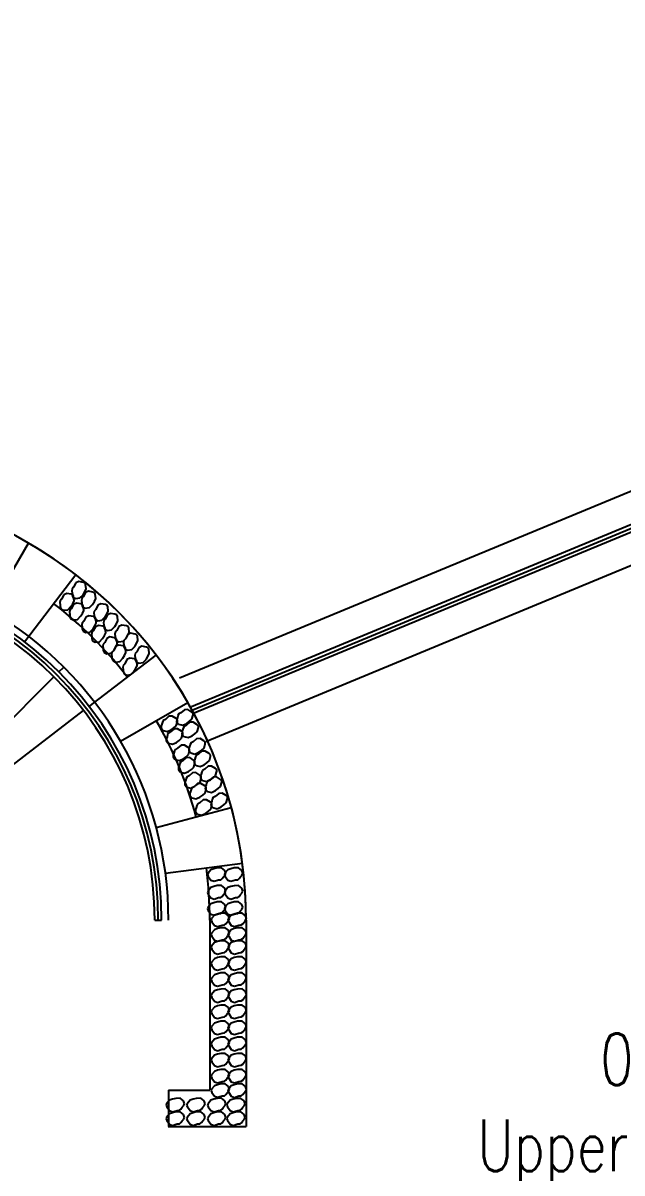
# Model space of a CAD drawing. Extents: x 11182 to 734459, y -1391328 to 152085.
# Drawn here: x 301282 to 305636, y -648600 to -640241 of the extents above; entities that cross this region are included whole.
import ezdxf
from ezdxf.enums import TextEntityAlignment as Align

# ---------------------------------------------------------------- set-up
doc = ezdxf.new("R2010")
doc.units = 0
doc.header["$LTSCALE"] = 500
doc.header["$MEASUREMENT"] = 0
for name, color, linetype in [('0_room_data', 7, 'CONTINUOUS'), ('1_Wall_Exist', 251, 'CONTINUOUS'), ('3_Text', 7, 'CONTINUOUS')]:
    doc.layers.add(name, color=color, linetype=linetype)
doc.styles.add('1_200', font='simplex.shx', dxfattribs={"width": 0.75, "height": 460})

# ---------------------------------------------------------------- blocks, each defined once
blk = doc.blocks.new('room_data')
at = {"layer": '3_Text', "style": '1_200', "width": 0.75}
for tag, p in [('ROOMNUM', (0, 0)), ('ROOMUSE', (0, -575))]:
    blk.add_attdef(tag, text='', height=345, dxfattribs=at).set_placement(p, align=Align.MIDDLE_CENTER)

msp = doc.modelspace()

# ---------------------------------------------------------------- linework, layer by layer
at = {"layer": '1_Wall_Exist'}
for p, q in [((302420.3, -645001.6), (313912.1, -640241.5)), ((302506.4, -645209.4), (313796.8, -640532.8)), ((302516, -645232.5), (313783.8, -640565.2)), ((302525.5, -645255.6), (313770.8, -640597.7)), ((302611.7, -645463.5), (313651.9, -640890.5)), ((301015, -644552.9), (301321.9, -644021.2)), ((301292.3, -644738.2), (301666.1, -644251.1)), ((301639.6, -644354.8), (301637.4, -644367.9)), ((301650.5, -644341.6), (301639.6, -644354.8)), ((301666, -644311.6), (301650.5, -644341.6)), ((301688.4, -644301.3), (301666, -644311.6)), ((301721, -644307.1), (301688.4, -644301.3)), ((301733.2, -644311.5), (301721, -644307.1)), ((301731.6, -644375.6), (301741.5, -644354.5)), ((301737.9, -644322.6), (301733.2, -644311.5)), ((301741.5, -644354.5), (301737.9, -644322.6)), ((301563.1, -644428.2), (301552.2, -644441.3)), ((301578.6, -644398.2), (301563.1, -644428.2)), ((301601, -644387.9), (301578.6, -644398.2)), ((301633.6, -644393.7), (301601, -644387.9)), ((301645.9, -644398.1), (301633.6, -644393.7)), ((301637.4, -644367.9), (301639.8, -644384.5)), ((301639.8, -644384.5), (301640, -644396.8)), ((301640, -644396.8), (301645.6, -644413.8)), ((301645.6, -644413.8), (301665.3, -644423.6)), ((301650.5, -644409.2), (301645.9, -644398.1)), ((301654.1, -644441.1), (301650.5, -644409.2)), ((301665.3, -644423.6), (301696, -644419.5)), ((301696, -644419.5), (301718.6, -644396.7)), ((301709.3, -644425.1), (301707.1, -644438.2)), ((301707.1, -644438.2), (301709.4, -644454.8)), ((301720.2, -644411.9), (301709.3, -644425.1)), ((301718.6, -644396.7), (301731.6, -644375.6)), ((301735.7, -644381.9), (301720.2, -644411.9)), ((301758.1, -644371.6), (301735.7, -644381.9)), ((301790.6, -644377.4), (301758.1, -644371.6)), ((301802.9, -644381.8), (301790.6, -644377.4)), ((301801.3, -644445.9), (301811.2, -644424.8)), ((301807.6, -644392.9), (301802.9, -644381.8)), ((301811.2, -644424.8), (301807.6, -644392.9)), ((301552.2, -644441.3), (301550.1, -644454.4)), ((301550.1, -644454.4), (301552.4, -644471.1)), ((301552.4, -644471.1), (301552.6, -644483.4)), ((301552.6, -644483.4), (301558.2, -644500.4)), ((301558.2, -644500.4), (301577.9, -644510.2)), ((301577.9, -644510.2), (301608.7, -644506.1)), ((301608.7, -644506.1), (301631.2, -644483.3)), ((301621.9, -644511.6), (301619.7, -644524.7)), ((301632.8, -644498.5), (301621.9, -644511.6)), ((301631.2, -644483.3), (301644.3, -644462.2)), ((301648.3, -644468.5), (301632.8, -644498.5)), ((301644.3, -644462.2), (301654.1, -644441.1)), ((301670.7, -644458.2), (301648.3, -644468.5)), ((301703.3, -644464), (301670.7, -644458.2)), ((301715.6, -644468.4), (301703.3, -644464)), ((301709.4, -644454.8), (301709.7, -644467.1)), ((301709.7, -644467.1), (301715.3, -644484.1)), ((301714, -644532.5), (301723.8, -644511.4)), ((301715.3, -644484.1), (301735, -644493.9)), ((301720.2, -644479.5), (301715.6, -644468.4)), ((301723.8, -644511.4), (301720.2, -644479.5)), ((301735, -644493.9), (301765.7, -644489.8)), ((301765.7, -644489.8), (301788.2, -644467)), ((301788.2, -644467), (301801.3, -644445.9)), ((301800.1, -644516.7), (301797.9, -644529.8)), ((301811, -644503.5), (301800.1, -644516.7)), ((301826.5, -644473.5), (301811, -644503.5)), ((301848.9, -644463.2), (301826.5, -644473.5)), ((301881.5, -644469), (301848.9, -644463.2)), ((301893.8, -644473.4), (301881.5, -644469)), ((301892.2, -644537.5), (301902, -644516.4)), ((301898.4, -644484.5), (301893.8, -644473.4)), ((301902, -644516.4), (301898.4, -644484.5)), ((301619.7, -644524.7), (301622.1, -644541.4)), ((301622.1, -644541.4), (301622.3, -644553.7)), ((301622.3, -644553.7), (301627.9, -644570.7)), ((301627.9, -644570.7), (301647.6, -644580.5)), ((301647.6, -644580.5), (301678.4, -644576.4)), ((301678.4, -644576.4), (301700.9, -644553.6)), ((301700.9, -644553.6), (301714, -644532.5)), ((301712.7, -644603.2), (301710.6, -644616.3)), ((301723.6, -644590.1), (301712.7, -644603.2)), ((301739.1, -644560.1), (301723.6, -644590.1)), ((301761.5, -644549.8), (301739.1, -644560.1)), ((301794.1, -644555.6), (301761.5, -644549.8)), ((301806.4, -644560), (301794.1, -644555.6)), ((301797.9, -644529.8), (301800.3, -644546.4)), ((301800.3, -644546.4), (301800.5, -644558.7)), ((301800.5, -644558.7), (301806.1, -644575.7)), ((301804.8, -644624.1), (301814.7, -644603)), ((301806.1, -644575.7), (301825.8, -644585.5)), ((301811, -644571.1), (301806.4, -644560)), ((301814.7, -644603), (301811, -644571.1)), ((301825.8, -644585.5), (301856.6, -644581.4)), ((301856.6, -644581.4), (301879.1, -644558.6)), ((301869.8, -644587), (301867.6, -644600.1)), ((301867.6, -644600.1), (301870, -644616.7)), ((301880.7, -644573.8), (301869.8, -644587)), ((301879.1, -644558.6), (301892.2, -644537.5)), ((301896.2, -644543.8), (301880.7, -644573.8)), ((301918.6, -644533.5), (301896.2, -644543.8)), ((301951.1, -644539.3), (301918.6, -644533.5)), ((301963.4, -644543.7), (301951.1, -644539.3)), ((301961.8, -644607.8), (301971.7, -644586.7)), ((301968.1, -644554.8), (301963.4, -644543.7)), ((301971.7, -644586.7), (301968.1, -644554.8)), ((301710.6, -644616.3), (301712.9, -644633)), ((301712.9, -644633), (301713.1, -644645.3)), ((301713.1, -644645.3), (301718.7, -644662.3)), ((301718.7, -644662.3), (301738.4, -644672.1)), ((301738.4, -644672.1), (301769.2, -644668)), ((301769.2, -644668), (301791.7, -644645.2)), ((301782.4, -644673.5), (301780.3, -644686.6)), ((301780.3, -644686.6), (301782.6, -644703.3)), ((301793.3, -644660.4), (301782.4, -644673.5)), ((301791.7, -644645.2), (301804.8, -644624.1)), ((301808.8, -644630.4), (301793.3, -644660.4)), ((301831.2, -644620.1), (301808.8, -644630.4)), ((301863.8, -644625.9), (301831.2, -644620.1)), ((301876.1, -644630.3), (301863.8, -644625.9)), ((301870, -644616.7), (301870.2, -644629)), ((301870.2, -644629), (301875.8, -644646)), ((301874.5, -644694.4), (301884.3, -644673.3)), ((301875.8, -644646), (301895.5, -644655.8)), ((301880.7, -644641.4), (301876.1, -644630.3)), ((301884.3, -644673.3), (301880.7, -644641.4)), ((301895.5, -644655.8), (301926.2, -644651.7)), ((301926.2, -644651.7), (301948.8, -644628.9)), ((301948.8, -644628.9), (301961.8, -644607.8)), ((301952.9, -644670.8), (301950.7, -644683.9)), ((301950.7, -644683.9), (301953, -644700.5)), ((301963.8, -644657.6), (301952.9, -644670.8)), ((301979.3, -644627.6), (301963.8, -644657.6)), ((302001.7, -644617.3), (301979.3, -644627.6)), ((302034.2, -644623.1), (302001.7, -644617.3)), ((302042.4, -644687.5), (302026.9, -644717.4)), ((302046.5, -644627.5), (302034.2, -644623.1)), ((302064.8, -644677.2), (302042.4, -644687.5)), ((302044.9, -644691.6), (302054.8, -644670.5)), ((302051.1, -644638.6), (302046.5, -644627.5)), ((302054.8, -644670.5), (302051.1, -644638.6)), ((302097.4, -644682.9), (302064.8, -644677.2)), ((302109.7, -644687.3), (302097.4, -644682.9)), ((302114.3, -644698.4), (302109.7, -644687.3)), ((301782.6, -644703.3), (301782.8, -644715.6)), ((301782.8, -644715.6), (301788.4, -644732.6)), ((301788.4, -644732.6), (301808.1, -644742.4)), ((301808.1, -644742.4), (301838.9, -644738.3)), ((301838.9, -644738.3), (301861.4, -644715.5)), ((301861.4, -644715.5), (301874.5, -644694.4)), ((301865.5, -644757.3), (301863.3, -644770.4)), ((301863.3, -644770.4), (301865.7, -644787.1)), ((301876.4, -644744.2), (301865.5, -644757.3)), ((301891.9, -644714.2), (301876.4, -644744.2)), ((301914.3, -644703.9), (301891.9, -644714.2)), ((301946.9, -644709.7), (301914.3, -644703.9)), ((301959.1, -644714.1), (301946.9, -644709.7)), ((301953, -644700.5), (301953.3, -644712.8)), ((301953.3, -644712.8), (301958.9, -644729.8)), ((301977.5, -644763.8), (301955.1, -644774.1)), ((301957.5, -644778.2), (301967.4, -644757.1)), ((301958.9, -644729.8), (301978.6, -644739.6)), ((301963.8, -644725.2), (301959.1, -644714.1)), ((301967.4, -644757.1), (301963.8, -644725.2)), ((302010, -644769.5), (301977.5, -644763.8)), ((301978.6, -644739.6), (302009.3, -644735.5)), ((302009.3, -644735.5), (302031.8, -644712.7)), ((302022.3, -644773.9), (302010, -644769.5)), ((302016, -644730.6), (302013.9, -644743.7)), ((302013.9, -644743.7), (302016.2, -644760.3)), ((302026.9, -644717.4), (302016, -644730.6)), ((302016.2, -644760.3), (302016.4, -644772.6)), ((302016.4, -644772.6), (302022, -644789.7)), ((302031.8, -644712.7), (302044.9, -644691.6)), ((302072.5, -644795.4), (302095, -644772.5)), ((302095, -644772.5), (302108.1, -644751.5)), ((302108.1, -644751.5), (302118, -644730.3)), ((302118, -644730.3), (302114.3, -644698.4)), ((302147.2, -644771.7), (302124.8, -644782)), ((302179.7, -644777.4), (302147.2, -644771.7)), ((301763, -645208.9), (302250.1, -644835.1)), ((301865.7, -644787.1), (301865.9, -644799.3)), ((301865.9, -644799.3), (301871.5, -644816.4)), ((301871.5, -644816.4), (301891.2, -644826.2)), ((301891.2, -644826.2), (301921.9, -644822.1)), ((301921.9, -644822.1), (301944.5, -644799.3)), ((301928.7, -644817.2), (301926.5, -644830.3)), ((301926.5, -644830.3), (301928.8, -644846.9)), ((301939.6, -644804), (301928.7, -644817.2)), ((301928.8, -644846.9), (301929.1, -644859.2)), ((301955.1, -644774.1), (301939.6, -644804)), ((301944.5, -644799.3), (301957.5, -644778.2)), ((302007.6, -644859.1), (302020.7, -644838)), ((302020.7, -644838), (302030.6, -644816.9)), ((302022, -644789.7), (302041.7, -644799.4)), ((302026.9, -644785), (302022.3, -644773.9)), ((302030.6, -644816.9), (302026.9, -644785)), ((302041.7, -644799.4), (302072.5, -644795.4)), ((302098.3, -644825.1), (302096.2, -644838.2)), ((302096.2, -644838.2), (302098.5, -644854.8)), ((302109.3, -644811.9), (302098.3, -644825.1)), ((302098.5, -644854.8), (302098.8, -644867.1)), ((302124.8, -644782), (302109.3, -644811.9)), ((302177.3, -644867), (302190.4, -644845.9)), ((302192, -644781.8), (302179.7, -644777.4)), ((302190.4, -644845.9), (302200.3, -644824.8)), ((302196.6, -644792.9), (302192, -644781.8)), ((302200.3, -644824.8), (302196.6, -644792.9)), ((301543.1, -644958.1), (301578.4, -644922.8)), ((301929.1, -644859.2), (301934.6, -644876.2)), ((301934.6, -644876.2), (301954.3, -644886)), ((301954.3, -644886), (301985.1, -644881.9)), ((301985.1, -644881.9), (302007.6, -644859.1)), ((302011, -644911.7), (302008.8, -644924.8)), ((302008.8, -644924.8), (302011.1, -644941.4)), ((302021.9, -644898.5), (302011, -644911.7)), ((302037.4, -644868.6), (302021.9, -644898.5)), ((302059.8, -644858.3), (302037.4, -644868.6)), ((302092.3, -644864), (302059.8, -644858.3)), ((302089.9, -644953.6), (302103, -644932.5)), ((302104.6, -644868.4), (302092.3, -644864)), ((302098.8, -644867.1), (302104.3, -644884.2)), ((302103, -644932.5), (302112.9, -644911.4)), ((302104.3, -644884.2), (302124, -644893.9)), ((302109.3, -644879.5), (302104.6, -644868.4)), ((302112.9, -644911.4), (302109.3, -644879.5)), ((302124, -644893.9), (302154.8, -644889.8)), ((302154.8, -644889.8), (302177.3, -644867)), ((300447.1, -646054.2), (301507.7, -644993.5)), ((302011.1, -644941.4), (302011.4, -644953.7)), ((302011.4, -644953.7), (302017, -644970.7)), ((302017, -644970.7), (302036.7, -644980.5)), ((302036.7, -644980.5), (302067.4, -644976.4)), ((302067.4, -644976.4), (302089.9, -644953.6)), ((301991.6, -645461.3), (302480, -645179.3)), ((300533.3, -646152.5), (301723.3, -645239.4)), ((302415.5, -645263.3), (302408.6, -645274.6)), ((302430.5, -645255.2), (302415.5, -645263.3)), ((302456.1, -645233.2), (302430.5, -645255.2)), ((302480.7, -645232), (302456.1, -645233.2)), ((302508.8, -645249.5), (302480.7, -645232)), ((302518.5, -645258.2), (302508.8, -645249.5)), ((302510.1, -645301.1), (302518.6, -645270.2)), ((302518.6, -645270.2), (302518.5, -645258.2)), ((302286.8, -645350.1), (302285.6, -645368)), ((302291.1, -645338.6), (302286.8, -645350.1)), ((302295.2, -645322.3), (302291.1, -645338.6)), ((302302.1, -645311), (302295.2, -645322.3)), ((302317.1, -645302.9), (302302.1, -645311)), ((302342.7, -645280.8), (302317.1, -645302.9)), ((302367.3, -645279.7), (302342.7, -645280.8)), ((302395.4, -645297.2), (302367.3, -645279.7)), ((302379.7, -645364.7), (302396.7, -645348.8)), ((302405.1, -645305.8), (302395.4, -645297.2)), ((302396.7, -645348.8), (302405.2, -645317.9)), ((302400.2, -645302.4), (302399, -645320.3)), ((302399, -645320.3), (302413.6, -645336.8)), ((302404.5, -645291), (302400.2, -645302.4)), ((302408.6, -645274.6), (302404.5, -645291)), ((302405.2, -645317.9), (302405.1, -645305.8)), ((302413.6, -645336.8), (302443.6, -645344.5)), ((302443.6, -645344.5), (302473.1, -645331.7)), ((302453.8, -645354.5), (302446.9, -645365.9)), ((302468.9, -645346.4), (302453.8, -645354.5)), ((302494.4, -645324.4), (302468.9, -645346.4)), ((302473.1, -645331.7), (302493.1, -645317)), ((302493.1, -645317), (302510.1, -645301.1)), ((302519.1, -645323.2), (302494.4, -645324.4)), ((302547.1, -645340.8), (302519.1, -645323.2)), ((302556.9, -645349.4), (302547.1, -645340.8)), ((302557, -645361.4), (302556.9, -645349.4)), ((302285.6, -645368), (302300.2, -645384.4)), ((302300.2, -645384.4), (302330.2, -645392.1)), ((302325.1, -645441.3), (302323.9, -645459.2)), ((302329.5, -645429.9), (302325.1, -645441.3)), ((302333.5, -645413.6), (302329.5, -645429.9)), ((302330.2, -645392.1), (302359.7, -645379.4)), ((302340.4, -645402.2), (302333.5, -645413.6)), ((302355.5, -645394.1), (302340.4, -645402.2)), ((302381, -645372.1), (302355.5, -645394.1)), ((302359.7, -645379.4), (302379.7, -645364.7)), ((302405.7, -645370.9), (302381, -645372.1)), ((302433.7, -645388.4), (302405.7, -645370.9)), ((302418, -645456), (302435.1, -645440.1)), ((302443.5, -645397.1), (302433.7, -645388.4)), ((302435.1, -645440.1), (302443.6, -645409.1)), ((302438.5, -645393.7), (302437.3, -645411.6)), ((302437.3, -645411.6), (302451.9, -645428)), ((302442.9, -645382.2), (302438.5, -645393.7)), ((302446.9, -645365.9), (302442.9, -645382.2)), ((302443.6, -645409.1), (302443.5, -645397.1)), ((302451.9, -645428), (302482, -645435.7)), ((302482, -645435.7), (302511.4, -645423)), ((302511.4, -645423), (302531.4, -645408.3)), ((302531.4, -645408.3), (302548.5, -645392.4)), ((302548.5, -645392.4), (302557, -645361.4)), ((302323.9, -645459.2), (302338.5, -645475.7)), ((302338.5, -645475.7), (302368.6, -645483.4)), ((302368.6, -645483.4), (302398, -645470.6)), ((302390.5, -645521.1), (302383.6, -645532.5)), ((302405.5, -645513), (302390.5, -645521.1)), ((302398, -645470.6), (302418, -645456)), ((302431.1, -645491), (302405.5, -645513)), ((302455.7, -645489.8), (302431.1, -645491)), ((302483.7, -645507.3), (302455.7, -645489.8)), ((302493.5, -645516), (302483.7, -645507.3)), ((302488.5, -645512.6), (302487.3, -645530.5)), ((302492.9, -645501.1), (302488.5, -645512.6)), ((302497, -645484.8), (302492.9, -645501.1)), ((302493.6, -645528), (302493.5, -645516)), ((302503.9, -645473.5), (302497, -645484.8)), ((302518.9, -645465.3), (302503.9, -645473.5)), ((302544.5, -645443.3), (302518.9, -645465.3)), ((302569.1, -645442.1), (302544.5, -645443.3)), ((302597.1, -645459.7), (302569.1, -645442.1)), ((302581.5, -645527.2), (302598.5, -645511.3)), ((302606.9, -645468.3), (302597.1, -645459.7)), ((302598.5, -645511.3), (302607, -645480.4)), ((302607, -645480.4), (302606.9, -645468.3)), ((302375.1, -645560.2), (302373.9, -645578.1)), ((302373.9, -645578.1), (302388.6, -645594.6)), ((302379.5, -645548.8), (302375.1, -645560.2)), ((302383.6, -645532.5), (302379.5, -645548.8)), ((302388.6, -645594.6), (302418.6, -645602.3)), ((302418.6, -645602.3), (302448, -645589.5)), ((302443.9, -645604.3), (302428.8, -645612.4)), ((302469.4, -645582.2), (302443.9, -645604.3)), ((302448, -645589.5), (302468.1, -645574.9)), ((302468.1, -645574.9), (302485.1, -645559)), ((302494.1, -645581.1), (302469.4, -645582.2)), ((302485.1, -645559), (302493.6, -645528)), ((302487.3, -645530.5), (302502, -645546.9)), ((302522.1, -645598.6), (302494.1, -645581.1)), ((302502, -645546.9), (302532, -645554.6)), ((302531.9, -645607.2), (302522.1, -645598.6)), ((302526.9, -645603.8), (302525.7, -645621.7)), ((302531.3, -645592.4), (302526.9, -645603.8)), ((302535.3, -645576), (302531.3, -645592.4)), ((302532, -645619.3), (302531.9, -645607.2)), ((302532, -645554.6), (302561.4, -645541.9)), ((302542.2, -645564.7), (302535.3, -645576)), ((302557.3, -645556.6), (302542.2, -645564.7)), ((302582.8, -645534.6), (302557.3, -645556.6)), ((302561.4, -645541.9), (302581.5, -645527.2)), ((302607.5, -645533.4), (302582.8, -645534.6)), ((302635.5, -645550.9), (302607.5, -645533.4)), ((302619.8, -645618.4), (302636.9, -645602.5)), ((302645.3, -645559.6), (302635.5, -645550.9)), ((302636.9, -645602.5), (302645.4, -645571.6)), ((302645.4, -645571.6), (302645.3, -645559.6)), ((302413.5, -645651.5), (302412.3, -645669.4)), ((302412.3, -645669.4), (302426.9, -645685.8)), ((302417.9, -645640), (302413.5, -645651.5)), ((302421.9, -645623.7), (302417.9, -645640)), ((302428.8, -645612.4), (302421.9, -645623.7)), ((302426.9, -645685.8), (302457, -645693.5)), ((302457, -645693.5), (302486.4, -645680.8)), ((302486.4, -645680.8), (302506.4, -645666.1)), ((302515.2, -645691), (302489.6, -645713)), ((302506.4, -645666.1), (302523.5, -645650.2)), ((302539.8, -645689.8), (302515.2, -645691)), ((302523.5, -645650.2), (302532, -645619.3)), ((302525.7, -645621.7), (302540.3, -645638.2)), ((302567.9, -645707.3), (302539.8, -645689.8)), ((302540.3, -645638.2), (302570.4, -645645.9)), ((302570.4, -645645.9), (302599.8, -645633.1)), ((302581.1, -645684.8), (302577, -645701.1)), ((302588, -645673.5), (302581.1, -645684.8)), ((302603, -645665.4), (302588, -645673.5)), ((302599.8, -645633.1), (302619.8, -645618.4)), ((302628.6, -645643.3), (302603, -645665.4)), ((302653.2, -645642.2), (302628.6, -645643.3)), ((302681.3, -645659.7), (302653.2, -645642.2)), ((302691, -645668.3), (302681.3, -645659.7)), ((302682.6, -645711.3), (302691.1, -645680.4)), ((302691.1, -645680.4), (302691, -645668.3)), ((302459.3, -645760.3), (302458.1, -645778.2)), ((302463.6, -645748.8), (302459.3, -645760.3)), ((302467.7, -645732.5), (302463.6, -645748.8)), ((302474.6, -645721.1), (302467.7, -645732.5)), ((302489.6, -645713), (302474.6, -645721.1)), ((302551.4, -645770.1), (302525.8, -645792.1)), ((302532.2, -645789.5), (302552.2, -645774.9)), ((302576, -645768.9), (302551.4, -645770.1)), ((302552.2, -645774.9), (302569.2, -645759)), ((302577.6, -645716), (302567.9, -645707.3)), ((302569.2, -645759), (302577.7, -645728)), ((302572.7, -645712.6), (302571.5, -645730.5)), ((302571.5, -645730.5), (302586.1, -645746.9)), ((302577, -645701.1), (302572.7, -645712.6)), ((302604.1, -645786.4), (302576, -645768.9)), ((302577.7, -645728), (302577.6, -645716)), ((302586.1, -645746.9), (302616.1, -645754.6)), ((302617.3, -645763.9), (302613.2, -645780.2)), ((302616.1, -645754.6), (302645.6, -645741.9)), ((302624.2, -645752.6), (302617.3, -645763.9)), ((302639.2, -645744.5), (302624.2, -645752.6)), ((302664.8, -645722.4), (302639.2, -645744.5)), ((302645.6, -645741.9), (302665.6, -645727.2)), ((302689.4, -645721.3), (302664.8, -645722.4)), ((302665.6, -645727.2), (302682.6, -645711.3)), ((302717.5, -645738.8), (302689.4, -645721.3)), ((302727.2, -645747.4), (302717.5, -645738.8)), ((302718.8, -645790.4), (302727.4, -645759.5)), ((302727.4, -645759.5), (302727.2, -645747.4)), ((302458.1, -645778.2), (302472.7, -645794.6)), ((302472.7, -645794.6), (302502.7, -645802.3)), ((302495.5, -645839.4), (302494.3, -645857.3)), ((302494.3, -645857.3), (302508.9, -645873.7)), ((302499.8, -645827.9), (302495.5, -645839.4)), ((302503.9, -645811.6), (302499.8, -645827.9)), ((302502.7, -645802.3), (302532.2, -645789.5)), ((302510.8, -645800.2), (302503.9, -645811.6)), ((302525.8, -645792.1), (302510.8, -645800.2)), ((302568.4, -645868.7), (302588.4, -645854)), ((302588.4, -645854), (302605.4, -645838.1)), ((302613.8, -645795.1), (302604.1, -645786.4)), ((302605.4, -645838.1), (302614, -645807.1)), ((302608.9, -645791.7), (302607.7, -645809.6)), ((302607.7, -645809.6), (302622.3, -645826)), ((302613.2, -645780.2), (302608.9, -645791.7)), ((302614, -645807.1), (302613.8, -645795.1)), ((302622.3, -645826), (302652.4, -645833.7)), ((302652.4, -645833.7), (302681.8, -645821)), ((302705.9, -645840.9), (302680.3, -645862.9)), ((302681.8, -645821), (302701.8, -645806.3)), ((302701.8, -645806.3), (302718.8, -645790.4)), ((302730.5, -645839.7), (302705.9, -645840.9)), ((302758.5, -645857.2), (302730.5, -645839.7)), ((302768.3, -645865.8), (302758.5, -645857.2)), ((302251.3, -646088.3), (302796.1, -645942.3)), ((302508.9, -645873.7), (302539, -645881.4)), ((302539, -645881.4), (302568.4, -645868.7)), ((302545, -645930), (302540.9, -645946.3)), ((302551.9, -645918.7), (302545, -645930)), ((302566.9, -645910.5), (302551.9, -645918.7)), ((302592.5, -645888.5), (302566.9, -645910.5)), ((302617.1, -645887.3), (302592.5, -645888.5)), ((302645.1, -645904.9), (302617.1, -645887.3)), ((302654.9, -645913.5), (302645.1, -645904.9)), ((302646.5, -645956.5), (302655, -645925.6)), ((302649.9, -645910.1), (302648.7, -645928)), ((302648.7, -645928), (302663.4, -645944.4)), ((302654.3, -645898.6), (302649.9, -645910.1)), ((302658.4, -645882.3), (302654.3, -645898.6)), ((302655, -645925.6), (302654.9, -645913.5)), ((302665.3, -645871), (302658.4, -645882.3)), ((302680.3, -645862.9), (302665.3, -645871)), ((302693.4, -645952.1), (302722.8, -645939.4)), ((302722.8, -645939.4), (302742.8, -645924.7)), ((302742.8, -645924.7), (302759.9, -645908.8)), ((302759.9, -645908.8), (302768.4, -645877.9)), ((302768.4, -645877.9), (302768.3, -645865.8)), ((302536.5, -645957.8), (302535.3, -645975.7)), ((302535.3, -645975.7), (302550, -645992.1)), ((302540.9, -645946.3), (302536.5, -645957.8)), ((302550, -645992.1), (302580, -645999.8)), ((302580, -645999.8), (302609.4, -645987.1)), ((302609.4, -645987.1), (302629.4, -645972.4)), ((302629.4, -645972.4), (302646.5, -645956.5)), ((302663.4, -645944.4), (302693.4, -645952.1)), ((302317.7, -646421.9), (302876.9, -646348.2)), ((302627.5, -646421.6), (302623, -646432.7)), ((302623, -646432.7), (302628.6, -646444.5)), ((302647.4, -646396.4), (302627.5, -646421.6)), ((302628.6, -646444.5), (302647.7, -646471.5)), ((302669.3, -646388.3), (302647.4, -646396.4)), ((302693.4, -646382.6), (302669.3, -646388.3)), ((302725.5, -646382.2), (302693.4, -646382.6)), ((302750.2, -646401), (302725.5, -646382.2)), ((302740.8, -646446.7), (302749.2, -646437.8)), ((302750.5, -646421.6), (302746, -646432.8)), ((302746, -646432.8), (302751.6, -646444.5)), ((302749.2, -646437.8), (302757.3, -646421.8)), ((302757.3, -646421.8), (302750.2, -646401)), ((302770.4, -646396.4), (302750.5, -646421.6)), ((302792.3, -646388.4), (302770.4, -646396.4)), ((302816.4, -646382.6), (302792.3, -646388.4)), ((302848.5, -646382.3), (302816.4, -646382.6)), ((302873.2, -646401), (302848.5, -646382.3)), ((302863.8, -646446.7), (302872.2, -646437.9)), ((302872.2, -646437.9), (302880.3, -646421.8)), ((302880.3, -646421.8), (302873.2, -646401)), ((302647.4, -646525.4), (302627.5, -646550.6)), ((302669.2, -646517.3), (302647.4, -646525.4)), ((302647.7, -646471.5), (302670.8, -646480)), ((302693.4, -646511.5), (302669.2, -646517.3)), ((302670.8, -646480), (302702.9, -646469.6)), ((302725.4, -646511.2), (302693.4, -646511.5)), ((302702.9, -646469.6), (302719.9, -646468)), ((302719.9, -646468), (302730.7, -646460.2)), ((302750.2, -646530), (302725.4, -646511.2)), ((302730.7, -646460.2), (302740.8, -646446.7)), ((302770.4, -646525.4), (302750.5, -646550.6)), ((302751.6, -646444.5), (302770.7, -646471.6)), ((302792.3, -646517.3), (302770.4, -646525.4)), ((302770.7, -646471.6), (302793.8, -646480)), ((302816.4, -646511.6), (302792.3, -646517.3)), ((302793.8, -646480), (302825.9, -646469.6)), ((302848.4, -646511.2), (302816.4, -646511.6)), ((302825.9, -646469.6), (302843, -646468)), ((302843, -646468), (302853.7, -646460.2)), ((302873.2, -646530), (302848.4, -646511.2)), ((302853.7, -646460.2), (302863.8, -646446.7)), ((302627.5, -646550.6), (302623, -646561.7)), ((302623, -646561.7), (302628.6, -646573.5)), ((302628.6, -646573.5), (302647.7, -646600.5)), ((302647.7, -646600.5), (302670.8, -646609)), ((302670.8, -646609), (302702.9, -646598.6)), ((302702.9, -646598.6), (302719.9, -646596.9)), ((302719.9, -646596.9), (302730.7, -646589.2)), ((302730.7, -646589.2), (302740.8, -646575.7)), ((302740.8, -646575.7), (302749.2, -646566.8)), ((302750.5, -646550.6), (302746, -646561.8)), ((302746, -646561.8), (302751.6, -646573.5)), ((302749.2, -646566.8), (302757.3, -646550.8)), ((302757.3, -646550.8), (302750.2, -646530)), ((302751.6, -646573.5), (302770.7, -646600.5)), ((302770.7, -646600.5), (302793.8, -646609)), ((302793.8, -646609), (302825.9, -646598.6)), ((302825.9, -646598.6), (302842.9, -646597)), ((302842.9, -646597), (302853.7, -646589.2)), ((302853.7, -646589.2), (302863.8, -646575.7)), ((302863.8, -646575.7), (302872.2, -646566.9)), ((302872.2, -646566.9), (302880.3, -646550.8)), ((302880.3, -646550.8), (302873.2, -646530)), ((302627.5, -646668.6), (302623, -646679.7)), ((302623, -646679.7), (302628.6, -646691.5)), ((302647.4, -646643.4), (302627.5, -646668.6)), ((302628.6, -646691.5), (302647.7, -646718.5)), ((302669.2, -646635.3), (302647.4, -646643.4)), ((302693.4, -646629.5), (302669.2, -646635.3)), ((302725.4, -646629.2), (302693.4, -646629.5)), ((302750.2, -646648), (302725.4, -646629.2)), ((302730.7, -646707.2), (302740.8, -646693.7)), ((302740.8, -646693.7), (302749.2, -646684.8)), ((302750.5, -646668.6), (302746, -646679.8)), ((302746, -646679.8), (302751.6, -646691.5)), ((302749.2, -646684.8), (302757.3, -646668.8)), ((302757.3, -646668.8), (302750.2, -646648)), ((302770.4, -646643.4), (302750.5, -646668.6)), ((302751.6, -646691.5), (302770.7, -646718.5)), ((302792.3, -646635.3), (302770.4, -646643.4)), ((302816.4, -646629.6), (302792.3, -646635.3)), ((302848.4, -646629.2), (302816.4, -646629.6)), ((302873.2, -646648), (302848.4, -646629.2)), ((302853.7, -646707.2), (302863.8, -646693.7)), ((302863.8, -646693.7), (302872.2, -646684.9)), ((302872.2, -646684.9), (302880.3, -646668.8)), ((302880.3, -646668.8), (302873.2, -646648)), ((302240, -646761.2), (302289.9, -646761.2)), ((302640, -646761.3), (302640, -647997.4)), ((302647.7, -646718.5), (302670.8, -646727)), ((302653.6, -646750.9), (302649, -646762)), ((302649, -646762), (302654.7, -646773.8)), ((302673.4, -646725.6), (302653.6, -646750.9)), ((302654.7, -646773.8), (302673.7, -646800.8)), ((302670.8, -646727), (302702.9, -646716.6)), ((302695.3, -646717.6), (302673.4, -646725.6)), ((302719.4, -646711.8), (302695.3, -646717.6)), ((302702.9, -646716.6), (302719.9, -646714.9)), ((302751.5, -646711.5), (302719.4, -646711.8)), ((302719.9, -646714.9), (302730.7, -646707.2)), ((302776.2, -646730.2), (302751.5, -646711.5)), ((302756.7, -646789.4), (302766.8, -646776)), ((302766.8, -646776), (302775.3, -646767.1)), ((302770.7, -646718.5), (302793.8, -646727)), ((302776.6, -646750.9), (302772, -646762)), ((302772, -646762), (302777.7, -646773.8)), ((302775.3, -646767.1), (302783.3, -646751.1)), ((302783.3, -646751.1), (302776.2, -646730.2)), ((302796.4, -646725.7), (302776.6, -646750.9)), ((302777.7, -646773.8), (302796.7, -646800.8)), ((302793.8, -646727), (302825.9, -646716.6)), ((302818.3, -646717.6), (302796.4, -646725.7)), ((302842.4, -646711.9), (302818.3, -646717.6)), ((302825.9, -646716.6), (302842.9, -646715)), ((302874.5, -646711.5), (302842.4, -646711.9)), ((302842.9, -646715), (302853.7, -646707.2)), ((302899.2, -646730.3), (302874.5, -646711.5)), ((302879.7, -646789.5), (302889.8, -646776)), ((302889.8, -646776), (302898.3, -646767.1)), ((302898.3, -646767.1), (302906.3, -646751.1)), ((302906.3, -646751.1), (302899.2, -646730.3)), ((302904, -646761.3), (302904, -648261.3)), ((302653.5, -646856.8), (302649, -646868)), ((302673.4, -646831.6), (302653.5, -646856.8)), ((302695.3, -646823.6), (302673.4, -646831.6)), ((302673.7, -646800.8), (302696.9, -646809.3)), ((302719.4, -646817.8), (302695.3, -646823.6)), ((302696.9, -646809.3), (302729, -646798.9)), ((302751.5, -646817.5), (302719.4, -646817.8)), ((302729, -646798.9), (302746, -646797.2)), ((302746, -646797.2), (302756.7, -646789.4)), ((302776.2, -646836.2), (302751.5, -646817.5)), ((302776.5, -646856.9), (302772, -646868)), ((302775.3, -646873.1), (302783.3, -646857)), ((302783.3, -646857), (302776.2, -646836.2)), ((302796.4, -646831.7), (302776.5, -646856.9)), ((302818.3, -646823.6), (302796.4, -646831.7)), ((302796.7, -646800.8), (302819.9, -646809.3)), ((302842.4, -646817.9), (302818.3, -646823.6)), ((302819.9, -646809.3), (302852, -646798.9)), ((302874.5, -646817.5), (302842.4, -646817.9)), ((302852, -646798.9), (302869, -646797.3)), ((302869, -646797.3), (302879.7, -646789.5)), ((302899.2, -646836.3), (302874.5, -646817.5)), ((302898.3, -646873.1), (302906.3, -646857.1)), ((302906.3, -646857.1), (302899.2, -646836.3)), ((302649, -646868), (302654.6, -646879.8)), ((302673.4, -646925.6), (302653.5, -646950.8)), ((302654.6, -646879.8), (302673.7, -646906.8)), ((302695.3, -646917.5), (302673.4, -646925.6)), ((302673.7, -646906.8), (302696.8, -646915.2)), ((302719.4, -646911.8), (302695.3, -646917.5)), ((302696.8, -646915.2), (302729, -646904.9)), ((302751.5, -646911.4), (302719.4, -646911.8)), ((302729, -646904.9), (302746, -646903.2)), ((302746, -646903.2), (302756.7, -646895.4)), ((302776.2, -646930.2), (302751.5, -646911.4)), ((302756.7, -646895.4), (302766.8, -646882)), ((302766.8, -646882), (302775.3, -646873.1)), ((302772, -646868), (302777.6, -646879.8)), ((302783.3, -646951), (302776.2, -646930.2)), ((302796.4, -646925.6), (302776.5, -646950.8)), ((302777.6, -646879.8), (302796.7, -646906.8)), ((302818.3, -646917.6), (302796.4, -646925.6)), ((302796.7, -646906.8), (302819.9, -646915.3)), ((302842.4, -646911.8), (302818.3, -646917.6)), ((302819.9, -646915.3), (302852, -646904.9)), ((302874.5, -646911.5), (302842.4, -646911.8)), ((302852, -646904.9), (302869, -646903.2)), ((302869, -646903.2), (302879.7, -646895.5)), ((302899.2, -646930.2), (302874.5, -646911.5)), ((302879.7, -646895.5), (302889.8, -646882)), ((302889.8, -646882), (302898.3, -646873.1)), ((302906.3, -646951), (302899.2, -646930.2)), ((302653.5, -646950.8), (302649, -646962)), ((302649, -646962), (302654.6, -646973.7)), ((302654.6, -646973.7), (302673.7, -647000.7)), ((302673.7, -647000.7), (302696.8, -647009.2)), ((302719.4, -647028.8), (302695.3, -647034.5)), ((302696.8, -647009.2), (302728.9, -646998.8)), ((302751.5, -647028.4), (302719.4, -647028.8)), ((302728.9, -646998.8), (302745.9, -646997.2)), ((302745.9, -646997.2), (302756.7, -646989.4)), ((302776.2, -647047.2), (302751.5, -647028.4)), ((302756.7, -646989.4), (302766.8, -646975.9)), ((302766.8, -646975.9), (302775.2, -646967.1)), ((302776.5, -646950.8), (302772, -646962)), ((302772, -646962), (302777.6, -646973.8)), ((302775.2, -646967.1), (302783.3, -646951)), ((302777.6, -646973.8), (302796.7, -647000.8)), ((302796.7, -647000.8), (302819.8, -647009.2)), ((302842.4, -647028.8), (302818.3, -647034.6)), ((302819.8, -647009.2), (302852, -646998.9)), ((302874.5, -647028.5), (302842.4, -647028.8)), ((302852, -646998.9), (302869, -646997.2)), ((302869, -646997.2), (302879.7, -646989.4)), ((302899.2, -647047.2), (302874.5, -647028.5)), ((302879.7, -646989.4), (302889.8, -646976)), ((302889.8, -646976), (302898.2, -646967.1)), ((302898.2, -646967.1), (302906.3, -646951)), ((302653.5, -647067.8), (302649, -647078.9)), ((302649, -647078.9), (302654.6, -647090.7)), ((302673.4, -647042.6), (302653.5, -647067.8)), ((302654.6, -647090.7), (302673.7, -647117.7)), ((302695.3, -647034.5), (302673.4, -647042.6)), ((302745.9, -647114.2), (302756.7, -647106.4)), ((302756.7, -647106.4), (302766.8, -647092.9)), ((302766.8, -647092.9), (302775.2, -647084)), ((302776.5, -647067.8), (302772, -647079)), ((302772, -647079), (302777.6, -647090.7)), ((302775.2, -647084), (302783.3, -647068)), ((302783.3, -647068), (302776.2, -647047.2)), ((302796.4, -647042.6), (302776.5, -647067.8)), ((302777.6, -647090.7), (302796.7, -647117.8)), ((302818.3, -647034.6), (302796.4, -647042.6)), ((302869, -647114.2), (302879.7, -647106.4)), ((302879.7, -647106.4), (302889.8, -647092.9)), ((302889.8, -647092.9), (302898.2, -647084.1)), ((302898.2, -647084.1), (302906.3, -647068)), ((302906.3, -647068), (302899.2, -647047.2)), ((302653.5, -647184.8), (302649, -647195.9)), ((302649, -647195.9), (302654.6, -647207.7)), ((302673.4, -647159.6), (302653.5, -647184.8)), ((302695.3, -647151.5), (302673.4, -647159.6)), ((302673.7, -647117.7), (302696.8, -647126.2)), ((302719.4, -647145.7), (302695.3, -647151.5)), ((302696.8, -647126.2), (302728.9, -647115.8)), ((302751.5, -647145.4), (302719.4, -647145.7)), ((302728.9, -647115.8), (302745.9, -647114.2)), ((302776.2, -647164.2), (302751.5, -647145.4)), ((302776.5, -647184.8), (302772, -647196)), ((302772, -647196), (302777.6, -647207.7)), ((302775.2, -647201), (302783.3, -647185)), ((302783.3, -647185), (302776.2, -647164.2)), ((302796.4, -647159.6), (302776.5, -647184.8)), ((302818.3, -647151.5), (302796.4, -647159.6)), ((302796.7, -647117.8), (302819.8, -647126.2)), ((302842.4, -647145.8), (302818.3, -647151.5)), ((302819.8, -647126.2), (302852, -647115.8)), ((302874.5, -647145.4), (302842.4, -647145.8)), ((302852, -647115.8), (302869, -647114.2)), ((302899.2, -647164.2), (302874.5, -647145.4)), ((302898.2, -647201.1), (302906.3, -647185)), ((302906.3, -647185), (302899.2, -647164.2)), ((302673.4, -647276.5), (302653.5, -647301.8)), ((302654.6, -647207.7), (302673.7, -647234.7)), ((302695.3, -647268.5), (302673.4, -647276.5)), ((302673.7, -647234.7), (302696.8, -647243.2)), ((302719.4, -647262.7), (302695.3, -647268.5)), ((302696.8, -647243.2), (302728.9, -647232.8)), ((302751.5, -647262.4), (302719.4, -647262.7)), ((302728.9, -647232.8), (302745.9, -647231.1)), ((302745.9, -647231.1), (302756.7, -647223.4)), ((302776.2, -647281.1), (302751.5, -647262.4)), ((302756.7, -647223.4), (302766.8, -647209.9)), ((302766.8, -647209.9), (302775.2, -647201)), ((302796.4, -647276.6), (302776.5, -647301.8)), ((302777.6, -647207.7), (302796.7, -647234.7)), ((302818.3, -647268.5), (302796.4, -647276.6)), ((302796.7, -647234.7), (302819.8, -647243.2)), ((302842.4, -647262.8), (302818.3, -647268.5)), ((302819.8, -647243.2), (302852, -647232.8)), ((302874.5, -647262.4), (302842.4, -647262.8)), ((302852, -647232.8), (302869, -647231.2)), ((302869, -647231.2), (302879.7, -647223.4)), ((302899.2, -647281.2), (302874.5, -647262.4)), ((302879.7, -647223.4), (302889.8, -647209.9)), ((302889.8, -647209.9), (302898.2, -647201.1)), ((302653.5, -647301.8), (302649, -647312.9)), ((302649, -647312.9), (302654.6, -647324.7)), ((302654.6, -647324.7), (302673.7, -647351.7)), ((302673.7, -647351.7), (302696.8, -647360.1)), ((302696.8, -647360.1), (302728.9, -647349.8)), ((302728.9, -647349.8), (302745.9, -647348.1)), ((302745.9, -647348.1), (302756.7, -647340.3)), ((302756.7, -647340.3), (302766.8, -647326.9)), ((302766.8, -647326.9), (302775.2, -647318)), ((302776.5, -647301.8), (302772, -647312.9)), ((302772, -647312.9), (302777.6, -647324.7)), ((302775.2, -647318), (302783.3, -647302)), ((302783.3, -647302), (302776.2, -647281.1)), ((302777.6, -647324.7), (302796.7, -647351.7)), ((302796.7, -647351.7), (302819.8, -647360.2)), ((302819.8, -647360.2), (302852, -647349.8)), ((302852, -647349.8), (302869, -647348.2)), ((302869, -647348.2), (302879.7, -647340.4)), ((302879.7, -647340.4), (302889.8, -647326.9)), ((302889.8, -647326.9), (302898.2, -647318)), ((302898.2, -647318), (302906.3, -647302)), ((302906.3, -647302), (302899.2, -647281.2)), ((302653.5, -647418.7), (302649, -647429.9)), ((302649, -647429.9), (302654.6, -647441.6)), ((302673.4, -647393.5), (302653.5, -647418.7)), ((302654.6, -647441.6), (302673.7, -647468.7)), ((302695.3, -647385.5), (302673.4, -647393.5)), ((302719.4, -647379.7), (302695.3, -647385.5)), ((302751.5, -647379.4), (302719.4, -647379.7)), ((302776.2, -647398.1), (302751.5, -647379.4)), ((302756.7, -647457.3), (302766.8, -647443.9)), ((302766.8, -647443.9), (302775.2, -647435)), ((302776.5, -647418.8), (302772, -647429.9)), ((302772, -647429.9), (302777.6, -647441.7)), ((302775.2, -647435), (302783.3, -647418.9)), ((302783.3, -647418.9), (302776.2, -647398.1)), ((302796.4, -647393.6), (302776.5, -647418.8)), ((302777.6, -647441.7), (302796.7, -647468.7)), ((302818.3, -647385.5), (302796.4, -647393.6)), ((302842.4, -647379.7), (302818.3, -647385.5)), ((302874.5, -647379.4), (302842.4, -647379.7)), ((302899.2, -647398.2), (302874.5, -647379.4)), ((302879.7, -647457.4), (302889.8, -647443.9)), ((302889.8, -647443.9), (302898.2, -647435)), ((302898.2, -647435), (302906.3, -647419)), ((302906.3, -647419), (302899.2, -647398.2)), ((302673.4, -647510.5), (302653.5, -647535.7)), ((302695.3, -647502.5), (302673.4, -647510.5)), ((302673.7, -647468.7), (302696.8, -647477.1)), ((302719.4, -647496.7), (302695.3, -647502.5)), ((302696.8, -647477.1), (302728.9, -647466.7)), ((302751.5, -647496.3), (302719.4, -647496.7)), ((302728.9, -647466.7), (302745.9, -647465.1)), ((302745.9, -647465.1), (302756.7, -647457.3)), ((302776.2, -647515.1), (302751.5, -647496.3)), ((302783.3, -647535.9), (302776.2, -647515.1)), ((302796.4, -647510.5), (302776.5, -647535.7)), ((302818.3, -647502.5), (302796.4, -647510.5)), ((302796.7, -647468.7), (302819.8, -647477.2)), ((302842.4, -647496.7), (302818.3, -647502.5)), ((302819.8, -647477.2), (302852, -647466.8)), ((302874.5, -647496.4), (302842.4, -647496.7)), ((302852, -647466.8), (302869, -647465.1)), ((302869, -647465.1), (302879.7, -647457.4)), ((302899.2, -647515.1), (302874.5, -647496.4)), ((302906.3, -647536), (302899.2, -647515.1)), ((302653.5, -647535.7), (302649, -647546.9)), ((302649, -647546.9), (302654.6, -647558.6)), ((302654.6, -647558.6), (302673.7, -647585.6)), ((302673.7, -647585.6), (302696.8, -647594.1)), ((302719.4, -647613.7), (302695.3, -647619.4)), ((302696.8, -647594.1), (302728.9, -647583.7)), ((302751.5, -647613.3), (302719.4, -647613.7)), ((302728.9, -647583.7), (302745.9, -647582.1)), ((302745.9, -647582.1), (302756.7, -647574.3)), ((302776.2, -647632.1), (302751.5, -647613.3)), ((302756.7, -647574.3), (302766.8, -647560.8)), ((302766.8, -647560.8), (302775.2, -647552)), ((302776.5, -647535.7), (302772, -647546.9)), ((302772, -647546.9), (302777.6, -647558.7)), ((302775.2, -647552), (302783.3, -647535.9)), ((302777.6, -647558.7), (302796.7, -647585.7)), ((302796.7, -647585.7), (302819.8, -647594.1)), ((302842.4, -647613.7), (302818.3, -647619.5)), ((302819.8, -647594.1), (302852, -647583.8)), ((302874.5, -647613.4), (302842.4, -647613.7)), ((302852, -647583.8), (302869, -647582.1)), ((302869, -647582.1), (302879.7, -647574.3)), ((302899.2, -647632.1), (302874.5, -647613.4)), ((302879.7, -647574.3), (302889.8, -647560.9)), ((302889.8, -647560.9), (302898.2, -647552)), ((302898.2, -647552), (302906.3, -647536)), ((302653.5, -647652.7), (302649, -647663.8)), ((302649, -647663.8), (302654.6, -647675.6)), ((302673.4, -647627.5), (302653.5, -647652.7)), ((302654.6, -647675.6), (302673.7, -647702.6)), ((302695.3, -647619.4), (302673.4, -647627.5)), ((302745.9, -647699.1), (302756.7, -647691.3)), ((302756.7, -647691.3), (302766.8, -647677.8)), ((302766.8, -647677.8), (302775.2, -647668.9)), ((302776.5, -647652.7), (302772, -647663.9)), ((302772, -647663.9), (302777.6, -647675.6)), ((302775.2, -647668.9), (302783.3, -647652.9)), ((302783.3, -647652.9), (302776.2, -647632.1)), ((302796.4, -647627.5), (302776.5, -647652.7)), ((302777.6, -647675.6), (302796.7, -647702.7)), ((302818.3, -647619.5), (302796.4, -647627.5)), ((302869, -647699.1), (302879.7, -647691.3)), ((302879.7, -647691.3), (302889.8, -647677.9)), ((302889.8, -647677.9), (302898.2, -647669)), ((302898.2, -647669), (302906.3, -647652.9)), ((302906.3, -647652.9), (302899.2, -647632.1)), ((302653.5, -647769.7), (302649, -647780.8)), ((302649, -647780.8), (302654.6, -647792.6)), ((302673.4, -647744.5), (302653.5, -647769.7)), ((302695.3, -647736.4), (302673.4, -647744.5)), ((302673.7, -647702.6), (302696.8, -647711.1)), ((302719.4, -647730.7), (302695.3, -647736.4)), ((302696.8, -647711.1), (302728.9, -647700.7)), ((302751.5, -647730.3), (302719.4, -647730.7)), ((302728.9, -647700.7), (302745.9, -647699.1)), ((302776.2, -647749.1), (302751.5, -647730.3)), ((302776.5, -647769.7), (302772, -647780.9)), ((302772, -647780.9), (302777.6, -647792.6)), ((302775.2, -647785.9), (302783.3, -647769.9)), ((302783.3, -647769.9), (302776.2, -647749.1)), ((302796.4, -647744.5), (302776.5, -647769.7)), ((302818.3, -647736.5), (302796.4, -647744.5)), ((302796.7, -647702.7), (302819.8, -647711.1)), ((302842.4, -647730.7), (302818.3, -647736.5)), ((302819.8, -647711.1), (302852, -647700.7)), ((302874.5, -647730.3), (302842.4, -647730.7)), ((302852, -647700.7), (302869, -647699.1)), ((302899.2, -647749.1), (302874.5, -647730.3)), ((302898.2, -647786), (302906.3, -647769.9)), ((302906.3, -647769.9), (302899.2, -647749.1)), ((302673.4, -647861.5), (302653.5, -647886.7)), ((302654.6, -647792.6), (302673.7, -647819.6)), ((302695.3, -647853.4), (302673.4, -647861.5)), ((302673.7, -647819.6), (302696.8, -647828.1)), ((302719.4, -647847.6), (302695.3, -647853.4)), ((302696.8, -647828.1), (302728.9, -647817.7)), ((302751.5, -647847.3), (302719.4, -647847.6)), ((302728.9, -647817.7), (302745.9, -647816)), ((302745.9, -647816), (302756.7, -647808.3)), ((302776.2, -647866), (302751.5, -647847.3)), ((302756.7, -647808.3), (302766.8, -647794.8)), ((302766.8, -647794.8), (302775.2, -647785.9)), ((302796.4, -647861.5), (302776.5, -647886.7)), ((302777.6, -647792.6), (302796.7, -647819.6)), ((302818.3, -647853.4), (302796.4, -647861.5)), ((302796.7, -647819.6), (302819.8, -647828.1)), ((302842.4, -647847.7), (302818.3, -647853.4)), ((302819.8, -647828.1), (302852, -647817.7)), ((302874.5, -647847.3), (302842.4, -647847.7)), ((302852, -647817.7), (302869, -647816.1)), ((302869, -647816.1), (302879.7, -647808.3)), ((302899.2, -647866.1), (302874.5, -647847.3)), ((302879.7, -647808.3), (302889.8, -647794.8)), ((302889.8, -647794.8), (302898.2, -647786)), ((302653.5, -647886.7), (302649, -647897.8)), ((302649, -647897.8), (302654.6, -647909.6)), ((302654.6, -647909.6), (302673.7, -647936.6)), ((302673.7, -647936.6), (302696.8, -647945.1)), ((302696.8, -647945.1), (302728.9, -647934.7)), ((302728.9, -647934.7), (302745.9, -647933)), ((302745.9, -647933), (302756.7, -647925.2)), ((302756.7, -647925.2), (302766.8, -647911.8)), ((302766.8, -647911.8), (302775.2, -647902.9)), ((302776.5, -647886.7), (302772, -647897.8)), ((302772, -647897.8), (302777.6, -647909.6)), ((302775.2, -647902.9), (302783.3, -647886.9)), ((302783.3, -647886.9), (302776.2, -647866)), ((302777.6, -647909.6), (302796.7, -647936.6)), ((302796.7, -647936.6), (302819.8, -647945.1)), ((302819.8, -647945.1), (302852, -647934.7)), ((302852, -647934.7), (302869, -647933.1)), ((302869, -647933.1), (302879.7, -647925.3)), ((302879.7, -647925.3), (302889.8, -647911.8)), ((302889.8, -647911.8), (302898.2, -647902.9)), ((302898.2, -647902.9), (302906.3, -647886.9)), ((302906.3, -647886.9), (302899.2, -647866.1)), ((302340, -647997.4), (302340, -648261.3)), ((302340, -647997.4), (302640, -647997.4)), ((302653.5, -647991.6), (302649, -648002.8)), ((302649, -648002.8), (302654.6, -648014.6)), ((302673.4, -647966.4), (302653.5, -647991.6)), ((302654.6, -648014.6), (302673.7, -648041.6)), ((302695.2, -647958.4), (302673.4, -647966.4)), ((302719.4, -647952.6), (302695.2, -647958.4)), ((302751.4, -647952.3), (302719.4, -647952.6)), ((302745.9, -648038), (302756.7, -648030.2)), ((302776.2, -647971), (302751.4, -647952.3)), ((302756.7, -648030.2), (302766.8, -648016.8)), ((302766.8, -648016.8), (302775.2, -648007.9)), ((302776.5, -647991.7), (302772, -648002.8)), ((302772, -648002.8), (302777.6, -648014.6)), ((302775.2, -648007.9), (302783.3, -647991.8)), ((302783.3, -647991.8), (302776.2, -647971)), ((302796.4, -647966.5), (302776.5, -647991.7)), ((302777.6, -648014.6), (302796.7, -648041.6)), ((302818.3, -647958.4), (302796.4, -647966.5)), ((302842.4, -647952.7), (302818.3, -647958.4)), ((302874.4, -647952.3), (302842.4, -647952.7)), ((302868.9, -648038), (302879.7, -648030.3)), ((302899.2, -647971.1), (302874.4, -647952.3)), ((302879.7, -648030.3), (302889.8, -648016.8)), ((302889.8, -648016.8), (302898.2, -648007.9)), ((302898.2, -648007.9), (302906.3, -647991.9)), ((302906.3, -647991.9), (302899.2, -647971.1)), ((302326.5, -648096.5), (302321.9, -648107.7)), ((302321.9, -648107.7), (302327.6, -648119.4)), ((302346.3, -648071.3), (302326.5, -648096.5)), ((302368.2, -648063.3), (302346.3, -648071.3)), ((302392.3, -648057.5), (302368.2, -648063.3)), ((302424.4, -648057.1), (302392.3, -648057.5)), ((302449.1, -648075.9), (302424.4, -648057.1)), ((302439.7, -648121.6), (302448.2, -648112.8)), ((302448.2, -648112.8), (302456.2, -648096.7)), ((302456.2, -648096.7), (302449.1, -648075.9)), ((302476.5, -648096.6), (302471.9, -648107.7)), ((302471.9, -648107.7), (302477.6, -648119.5)), ((302496.3, -648071.3), (302476.5, -648096.6)), ((302518.2, -648063.3), (302496.3, -648071.3)), ((302542.3, -648057.5), (302518.2, -648063.3)), ((302574.4, -648057.2), (302542.3, -648057.5)), ((302599.1, -648075.9), (302574.4, -648057.2)), ((302589.7, -648121.7), (302598.2, -648112.8)), ((302598.2, -648112.8), (302606.2, -648096.8)), ((302606.2, -648096.8), (302599.1, -648075.9)), ((302627.5, -648096.6), (302622.9, -648107.7)), ((302622.9, -648107.7), (302628.6, -648119.5)), ((302647.3, -648071.4), (302627.5, -648096.6)), ((302669.2, -648063.3), (302647.3, -648071.4)), ((302693.4, -648057.6), (302669.2, -648063.3)), ((302673.7, -648041.6), (302696.8, -648050)), ((302725.4, -648057.2), (302693.4, -648057.6)), ((302696.8, -648050), (302728.9, -648039.7)), ((302750.1, -648076), (302725.4, -648057.2)), ((302728.9, -648039.7), (302745.9, -648038)), ((302740.7, -648121.7), (302749.2, -648112.8)), ((302749.2, -648112.8), (302757.2, -648096.8)), ((302757.2, -648096.8), (302750.1, -648076)), ((302767.5, -648096.7), (302763, -648107.8)), ((302763, -648107.8), (302768.6, -648119.6)), ((302787.4, -648071.5), (302767.5, -648096.7)), ((302809.2, -648063.4), (302787.4, -648071.5)), ((302796.7, -648041.6), (302819.8, -648050.1)), ((302833.4, -648057.6), (302809.2, -648063.4)), ((302819.8, -648050.1), (302851.9, -648039.7)), ((302865.4, -648057.3), (302833.4, -648057.6)), ((302851.9, -648039.7), (302868.9, -648038)), ((302890.1, -648076), (302865.4, -648057.3)), ((302880.7, -648121.8), (302889.2, -648112.9)), ((302889.2, -648112.9), (302897.3, -648096.9)), ((302897.3, -648096.9), (302890.1, -648076)), ((302326.4, -648195.5), (302321.9, -648206.7)), ((302346.3, -648170.3), (302326.4, -648195.5)), ((302327.6, -648119.4), (302346.6, -648146.4)), ((302368.2, -648162.2), (302346.3, -648170.3)), ((302346.6, -648146.4), (302369.8, -648154.9)), ((302392.3, -648156.5), (302368.2, -648162.2)), ((302369.8, -648154.9), (302401.9, -648144.5)), ((302424.4, -648156.1), (302392.3, -648156.5)), ((302401.9, -648144.5), (302418.9, -648142.9)), ((302418.9, -648142.9), (302429.6, -648135.1)), ((302449.1, -648174.9), (302424.4, -648156.1)), ((302429.6, -648135.1), (302439.7, -648121.6)), ((302448.2, -648211.7), (302456.2, -648195.7)), ((302456.2, -648195.7), (302449.1, -648174.9)), ((302476.4, -648195.5), (302471.9, -648206.7)), ((302496.3, -648170.3), (302476.4, -648195.5)), ((302477.6, -648119.5), (302496.6, -648146.5)), ((302518.2, -648162.3), (302496.3, -648170.3)), ((302496.6, -648146.5), (302519.8, -648154.9)), ((302542.3, -648156.5), (302518.2, -648162.3)), ((302519.8, -648154.9), (302551.9, -648144.6)), ((302574.4, -648156.2), (302542.3, -648156.5)), ((302551.9, -648144.6), (302568.9, -648142.9)), ((302568.9, -648142.9), (302579.6, -648135.1)), ((302599.1, -648174.9), (302574.4, -648156.2)), ((302579.6, -648135.1), (302589.7, -648121.7)), ((302598.2, -648211.8), (302606.2, -648195.7)), ((302606.2, -648195.7), (302599.1, -648174.9)), ((302627.5, -648195.6), (302622.9, -648206.7)), ((302647.3, -648170.4), (302627.5, -648195.6)), ((302628.6, -648119.5), (302647.6, -648146.5)), ((302669.2, -648162.3), (302647.3, -648170.4)), ((302647.6, -648146.5), (302670.8, -648155)), ((302693.3, -648156.5), (302669.2, -648162.3)), ((302670.8, -648155), (302702.9, -648144.6)), ((302725.4, -648156.2), (302693.3, -648156.5)), ((302702.9, -648144.6), (302719.9, -648143)), ((302719.9, -648143), (302730.7, -648135.2)), ((302750.1, -648175), (302725.4, -648156.2)), ((302730.7, -648135.2), (302740.7, -648121.7)), ((302749.2, -648211.8), (302757.2, -648195.8)), ((302757.2, -648195.8), (302750.1, -648175)), ((302767.5, -648195.6), (302762.9, -648206.8)), ((302787.3, -648170.4), (302767.5, -648195.6)), ((302768.6, -648119.6), (302787.6, -648146.6)), ((302809.2, -648162.4), (302787.3, -648170.4)), ((302787.6, -648146.6), (302810.8, -648155.1)), ((302833.4, -648156.6), (302809.2, -648162.4)), ((302810.8, -648155.1), (302842.9, -648144.7)), ((302865.4, -648156.3), (302833.4, -648156.6)), ((302842.9, -648144.7), (302859.9, -648143)), ((302859.9, -648143), (302870.7, -648135.2)), ((302890.1, -648175), (302865.4, -648156.3)), ((302870.7, -648135.2), (302880.7, -648121.8)), ((302889.2, -648211.9), (302897.2, -648195.8)), ((302897.2, -648195.8), (302890.1, -648175)), ((302321.9, -648206.7), (302327.5, -648218.4)), ((302327.5, -648218.4), (302346.6, -648245.4)), ((302338, -648261.3), (302904, -648261.3)), ((302346.6, -648245.4), (302369.7, -648253.9)), ((302369.7, -648253.9), (302401.9, -648243.5)), ((302401.9, -648243.5), (302418.9, -648241.9)), ((302418.9, -648241.9), (302429.6, -648234.1)), ((302429.6, -648234.1), (302439.7, -648220.6)), ((302439.7, -648220.6), (302448.2, -648211.7)), ((302471.9, -648206.7), (302477.5, -648218.4)), ((302477.5, -648218.4), (302496.6, -648245.5)), ((302496.6, -648245.5), (302519.8, -648253.9)), ((302519.8, -648253.9), (302551.9, -648243.6)), ((302551.9, -648243.6), (302568.9, -648241.9)), ((302568.9, -648241.9), (302579.6, -648234.1)), ((302579.6, -648234.1), (302589.7, -648220.7)), ((302589.7, -648220.7), (302598.2, -648211.8)), ((302622.9, -648206.7), (302628.6, -648218.5)), ((302628.6, -648218.5), (302647.6, -648245.5)), ((302647.6, -648245.5), (302670.8, -648254)), ((302670.8, -648254), (302702.9, -648243.6)), ((302702.9, -648243.6), (302719.9, -648241.9)), ((302719.9, -648241.9), (302730.6, -648234.2)), ((302730.6, -648234.2), (302740.7, -648220.7)), ((302740.7, -648220.7), (302749.2, -648211.8)), ((302762.9, -648206.8), (302768.6, -648218.6)), ((302768.6, -648218.6), (302787.6, -648245.6)), ((302787.6, -648245.6), (302810.8, -648254)), ((302810.8, -648254), (302842.9, -648243.7)), ((302842.9, -648243.7), (302859.9, -648242)), ((302859.9, -648242), (302870.7, -648234.2)), ((302870.7, -648234.2), (302880.7, -648220.8)), ((302880.7, -648220.8), (302889.2, -648211.9))]:
    msp.add_line(p, q, dxfattribs=at)
for centre, radius, start, end in [((299739.9, -646761.2), 3164, 0, 180), ((299739.9, -646761.3), 3164, 359.9992, 180.00001), ((299739.9, -646761.3), 2600, 359.99922, 180.00001), ((299739.9, -646761.3), 2550, 0.00173, 180.00001), ((299740, -646761.3), 2525, 0.00213, 179.99962), ((299739.9, -646761.3), 2500, 0.00173, 180.00001), ((299739.9, -646761.3), 2900, 37.50017, 52.50004), ((299739.9, -646761.3), 2900, 15.00053, 30.00032), ((299739.9, -646761.3), 2900, 359.99922, 7.50061)]:
    msp.add_arc(centre, radius, start, end, dxfattribs=at)

# ---------------------------------------------------------------- block references
at = {"layer": '0_room_data', "xscale": 1.089432688349144, "yscale": 1.089432688349144, "zscale": 1.089432688349144}
msp.add_blockref('room_data', (306238.4, -647773.1), dxfattribs=at).add_auto_attribs({'ROOMNUM': '07-351', 'ROOMUSE': 'Upper Dining Hall'})

doc.saveas('drawing.dxf')
